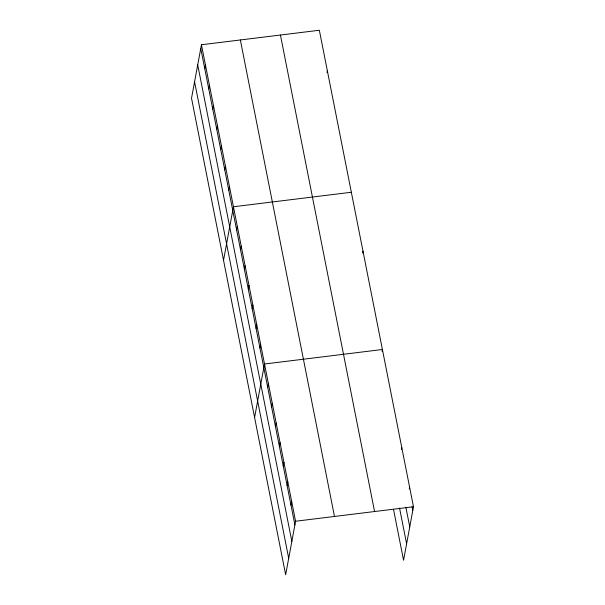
<?xml version="1.0" encoding="UTF-8"?>
<svg xmlns="http://www.w3.org/2000/svg" width="605" height="605" viewBox="0 0 605 605"><rect width="100%" height="100%" fill="white"/><g stroke="black" fill="none" stroke-linecap="round" stroke-linejoin="round"><path stroke-width="0.91" d="M201.442 44.747L191.528 98.252L285.658 574.75L295.573 521.245L201.442 44.747L319.342 30.25L413.472 506.748L403.558 560.253L393.5 509.327M204.762 68.675L205.443 65M208.763 88.927L209.443 85.252M212.763 109.18L213.444 105.504M216.764 129.432L217.445 125.757M220.764 149.685L221.445 146.009M224.765 169.937L225.446 166.254M228.766 190.182L229.446 186.506M223.532 260.263L233.447 206.759L351.346 192.261M236.646 230.089L237.326 226.414M240.533 249.744L241.213 246.069M244.412 269.406L245.093 265.724M248.3 289.061L248.98 285.378M252.179 308.716L252.86 305.041M256.059 328.371L256.747 324.696M259.946 348.026L260.626 344.351M254.592 417.503L264.506 364.006L382.413 349.501L382.073 351.339M267.712 387.336L268.393 383.661M327.002 72.592L327.343 70.755M271.592 406.991L272.273 403.316M275.479 426.646L276.16 422.971M279.359 446.301L280.039 442.626M283.246 465.956L283.926 462.28M287.125 485.611L287.806 481.935M291.005 505.266L291.693 501.59M362.652 253.064L363 251.226M401.486 449.621L401.826 447.783M409.252 488.931L409.593 487.093M295.573 521.245L413.472 506.748M412.088 506.854L412.791 510.423M405.864 507.209L409.744 526.864M399.542 508.071L406.605 543.804M280.433 35.037L374.563 511.535M240.351 39.968L334.482 516.466M200.762 48.43L294.892 524.928M197.714 64.871L291.844 541.369M194.576 81.811L288.706 558.309"/></g></svg>
